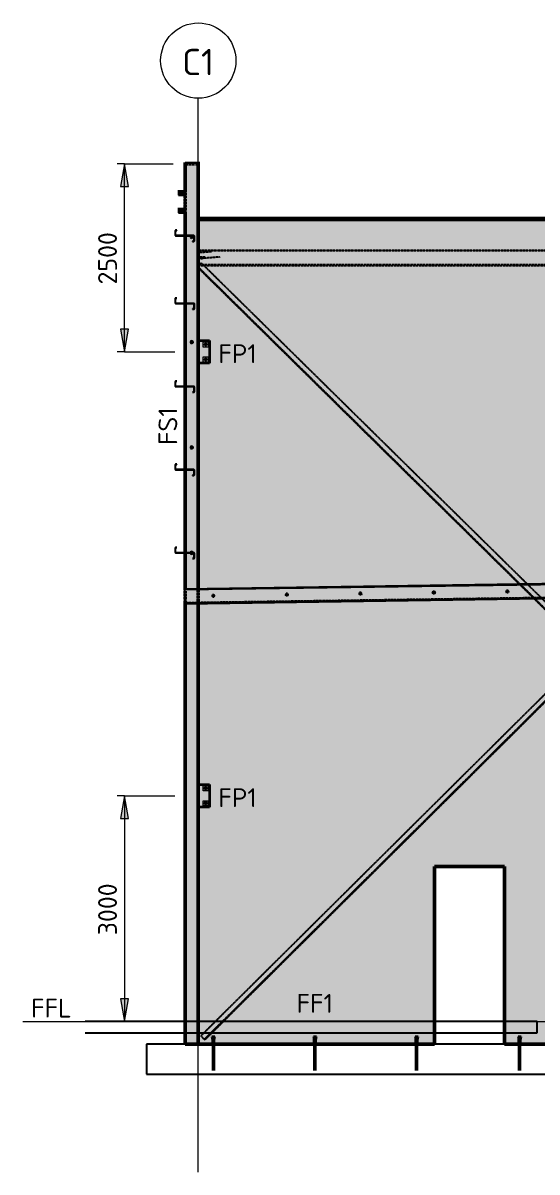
# Model space of a CAD drawing. Header units: millimetres. Extents: x -1292747 to -1174108, y -8316 to 50210.
# Drawn here: x -1265953 to -1259124, y 3200 to 18470 of the extents above; entities that cross this region are included whole.
import ezdxf

# ---------------------------------------------------------------- set-up
doc = ezdxf.new("R2010")
doc.units = ezdxf.units.MM
doc.linetypes.add('Hidden', pattern=[4, 3, -1])
for name, color, linetype, lineweight in [('A-010-D_DIM', 211, 'Continuous', 13), ('A-010-D_DIM-100', 211, 'Continuous', 13), ('A-060-M_DETAIL', 3, 'Continuous', 25), ('A-200-H_WALL', 111, 'Continuous', 13), ('A-200-M_WALL_EXT', 113, 'Continuous', 13), ('A-200-MH_WALL', 110, 'Hidden', 13), ('A-230-M_FLOOR', 192, 'Continuous', 13), ('S-160-M_FOUND', 171, 'Continuous', 13), ('S-280-M_STRUCT_FRAME', 12, 'Continuous', 13), ('Z-030-M_GRID', 191, 'Continuous', 13), ('Z-033_T_GRIDREF', 31, 'Continuous', 13), ('Z-060-M_DETAIL', 92, 'Continuous', 25), ('Z-230-A_LEVEL', 51, 'Continuous', 13), ('Z-230_A_LEVEL', 51, 'Continuous', 18)]:
    doc.layers.add(name, color=color, linetype=linetype, lineweight=lineweight)
doc.styles.add('ISOCPEUR', font='isocpeur.ttf', dxfattribs={"height": 250})
doc.styles.add('ISOCPEUR_1', font='isocpeur.ttf', dxfattribs={"height": 350})
doc.dimstyles.new('2_5___Arrow___Transparent', dxfattribs={"dimscale": 304.8, "dimtxt": 248.995294, "dimasz": 0.984252, "dimexe": 0.328084, "dimexo": 0.524934, "dimgap": 0.082021, "dimtad": 1, "dimdec": 0, "dimzin": 0, "dimdsep": 46, "dimtxsty": 'ISOCPEUR', "dimsah": 1, "dimcen": 0.09, "dimadec": 0, "dimazin": 0, "dimtfac": 1, "dimtdec": 4, "dimtix": 1, "dimtmove": 0, "dimatfit": 3, "dimfxl": 1, "dimtvp": 1, "dimtolj": 1, "dimtzin": 0, "dimlwd": 18, "dimlwe": 18, "dimarcsym": 2})

# ---------------------------------------------------------------- blocks, each defined once
blk = doc.blocks.new('NRP_Framing-Steel-Purlin Z - G914 - EZ250-15-4088759-S3_501-PRECAST SECTION 3C')
at = {"layer": 'S-280-M_STRUCT_FRAME', "linetype": 'Hidden', "lineweight": 25}
h = blk.add_hatch(color=256, dxfattribs=at)
h.paths.add_polyline_path([(-1665627, 11353), (-1665627, 11354), (-1665643, 11354), (-1665643, 11353)])
h.paths.add_polyline_path([(-1665625, 11356), (-1665624, 11356), (-1665624, 11425), (-1665625, 11425)])
h.paths.add_polyline_path([(-1665627, 11427), (-1665627, 11429), (-1665870, 11429), (-1665870, 11427)])
h.paths.add_polyline_path([(-1665874, 11431), (-1665872, 11431), (-1665872, 11496), (-1665874, 11496)])
h.paths.add_polyline_path([(-1665854, 11498), (-1665854, 11500), (-1665870, 11500), (-1665870, 11498)])
at = {"layer": 'S-280-M_STRUCT_FRAME', "lineweight": 25}
for p, q in [((-1665874, 11496), (-1665874, 11431)), ((-1665872, 11431), (-1665872, 11496)), ((-1665854, 11500), (-1665870, 11500)), ((-1665870, 11498), (-1665854, 11498)), ((-1665854, 11498), (-1665854, 11500)), ((-1665627, 11429), (-1665870, 11429)), ((-1665870, 11427), (-1665627, 11427)), ((-1665627, 11354), (-1665643, 11354)), ((-1665643, 11354), (-1665643, 11353)), ((-1665643, 11353), (-1665627, 11353)), ((-1665625, 11425), (-1665625, 11356)), ((-1665624, 11356), (-1665624, 11425))]:
    blk.add_line(p, q, dxfattribs=at)
for centre, radius, start, end in [((-1665870, 11496), 3.5, 90, 180), ((-1665870, 11496), 2, 90, 180), ((-1665870, 11431), 3.5, 180, 270), ((-1665870, 11431), 2, 180, 270), ((-1665627, 11425), 3.5, 0, 90), ((-1665627, 11425), 2, 0, 90), ((-1665627, 11356), 2, 270, 0), ((-1665627, 11356), 3.5, 270, 0)]:
    blk.add_arc(centre, radius, start, end, dxfattribs=at)
blk = doc.blocks.new('NRP_Framing-Steel-PFC - B306 - 200PFC-4148600-S3_501-PRECAST SECTION 3C')
at = {"layer": 'S-280-M_STRUCT_FRAME', "linetype": 'Hidden', "lineweight": 25}
for points in [[(-1665746, 10940), (-1655405, 11088), (-1655405, 11100), (-1665746, 10952)], [(-1665743, 10776), (-1655402, 10924), (-1655405, 11076), (-1665745, 10928), (-1665745, 10914)], [(-1665743, 10764), (-1655402, 10913), (-1655402, 10924), (-1665743, 10776), (-1665743, 10765)], [(-1665743, 10752), (-1655402, 10900), (-1655402, 10912), (-1665743, 10764)]]:
    blk.add_hatch(color=256, dxfattribs=at).paths.add_polyline_path(points)
h = blk.add_hatch(color=256, dxfattribs=at)
h.paths.add_polyline_path([(-1665745, 10928), (-1655405, 11076), (-1655405, 11088), (-1665746, 10940), (-1665746, 10931)])
h.paths.add_polyline_path([(-1665745, 10931), (-1665746, 10931), (-1665543, 10934)])
at = {"layer": 'S-280-M_STRUCT_FRAME', "lineweight": 25}
for p, q in [((-1665746, 10952), (-1655405, 11100)), ((-1665746, 10940), (-1655405, 11088)), ((-1655405, 11100), (-1655405, 11088)), ((-1655405, 11088), (-1655405, 11076)), ((-1655405, 11076), (-1655402, 10924)), ((-1665746, 10940), (-1665746, 10952)), ((-1665745, 10928), (-1665746, 10940)), ((-1665743, 10776), (-1665745, 10928)), ((-1665743, 10764), (-1655402, 10912)), ((-1665743, 10752), (-1655402, 10900)), ((-1655402, 10924), (-1655402, 10912)), ((-1655402, 10912), (-1655402, 10900)), ((-1665743, 10764), (-1665743, 10776)), ((-1665743, 10752), (-1665743, 10764))]:
    blk.add_line(p, q, dxfattribs=at)
at = {"layer": 'S-280-M_STRUCT_FRAME', "linetype": 'Hidden', "lineweight": 25}
for p, q in [((-1655405, 11088), (-1665746, 10940)), ((-1655402, 10912), (-1665743, 10764))]:
    blk.add_line(p, q, dxfattribs=at)
blk = doc.blocks.new('NRP_Framing-Steel-SHS - S444 - 200x200x6_0SHS-3936197-S3_501-PRECAST SECTION 3C')
at = {"layer": 'S-280-M_STRUCT_FRAME', "linetype": 'Hidden', "lineweight": 25}
for p, q in [((-1655176, 15442), (-1665568, 15442)), ((-1655176, 15254), (-1665568, 15254))]:
    blk.add_line(p, q, dxfattribs=at)
blk = doc.blocks.new('NRP_Framing-Steel-EA - RB725 - 75x75x8EA-3936451-S3_501-PRECAST SECTION 3C')
at = {"layer": 'S-280-M_STRUCT_FRAME', "linetype": 'Hidden', "lineweight": 25}
for p, q in [((-1665569, 15420), (-1665384, 15435)), ((-1665566, 15420), (-1665569, 15420)), ((-1665569, 15420), (-1665569, 15346)), ((-1665569, 15346), (-1665517, 15341)), ((-1665563, 15361), (-1665563, 15415)), ((-1665520, 15349), (-1665558, 15352)), ((-1665282, 15360), (-1665517, 15341)), ((-1665517, 15341), (-1665517, 15344))]:
    blk.add_line(p, q, dxfattribs=at)
for centre, major_axis, start_param, end_param in [((-1665566, 15415), (-0.41, 4.98), 4.854232, 6.163227), ((-1665566, 15415), (-0.41, 4.98), 4.592432, 4.854231), ((-1665558, 15360), (-0.66, 7.97), 1.450838, 3.021635), ((-1665520, 15344), (-0.41, 4.98), 4.854232, 6.163227), ((-1665520, 15344), (-0.41, 4.98), 4.592432, 4.854231)]:
    blk.add_ellipse(centre, major_axis=major_axis, ratio=0.68526, start_param=start_param, end_param=end_param, dxfattribs=at)
blk = doc.blocks.new('NRP_Framing-Steel-EA - WB725 - 75x75x8EA-3952099-S3_501-PRECAST SECTION 3C')
at = {"layer": 'S-280-M_STRUCT_FRAME', "linetype": 'Hidden', "lineweight": 25}
for p, q in [((-1665583, 15229), (-1665530, 15282)), ((-1655173, 5078), (-1665530, 15282)), ((-1655225, 5025), (-1665583, 15229)), ((-1655220, 5030), (-1665578, 15235)), ((-1655173, 5078), (-1655225, 5025))]:
    blk.add_line(p, q, dxfattribs=at)
blk = doc.blocks.new('NRP_Framing-Steel-EA - WB725 - 75x75x8EA-3952101-S3_501-PRECAST SECTION 3C')
at = {"layer": 'S-280-M_STRUCT_FRAME', "linetype": 'Hidden', "lineweight": 25}
for p, q in [((-1655201, 15274), (-1665534, 5009)), ((-1655201, 15274), (-1655201, 15274)), ((-1655198, 15271), (-1655201, 15274)), ((-1655198, 15271), (-1655160, 15232)), ((-1665487, 4962), (-1655154, 15227)), ((-1655154, 15227), (-1665487, 4962)), ((-1655148, 15221), (-1665481, 4956)), ((-1655160, 15232), (-1655154, 15227)), ((-1655154, 15226), (-1655154, 15227)), ((-1655150, 15223), (-1655154, 15227)), ((-1655150, 15223), (-1655148, 15221)), ((-1665534, 5009), (-1665531, 5006)), ((-1665534, 5009), (-1665534, 5009)), ((-1665493, 4967), (-1665531, 5006)), ((-1665487, 4962), (-1665493, 4967)), ((-1665487, 4962), (-1665484, 4958)), ((-1665487, 4962), (-1665487, 4962)), ((-1665481, 4956), (-1665484, 4958))]:
    blk.add_line(p, q, dxfattribs=at)
blk = doc.blocks.new('NRP_Framing-Steel-PFC - R308 - 250PFC-4012580-S3_501-PRECAST SECTION 3C')
at = {"layer": 'S-280-M_STRUCT_FRAME', "linetype": 'Hidden', "lineweight": 25}
for points in [[(-1665832, 16198), (-1665742, 16198), (-1665742, 16223), (-1665743, 16223), (-1665743, 16250), (-1665832, 16250)], [(-1665832, 15948), (-1665742, 15948), (-1665742, 16198), (-1665832, 16198), (-1665832, 16183), (-1665759, 16183), (-1665754, 16180), (-1665751, 16176), (-1665750, 16171), (-1665750, 15972), (-1665752, 15967), (-1665757, 15964), (-1665762, 15963), (-1665832, 15963)], [(-1665832, 15963), (-1665762, 15963), (-1665762, 16015), (-1665832, 16015)]]:
    blk.add_hatch(color=256, dxfattribs=at).paths.add_polyline_path(points)
h = blk.add_hatch(color=256, dxfattribs=at)
h.paths.add_polyline_path([(-1665751, 15969), (-1665750, 15975), (-1665751, 16022), (-1665751, 15975)])
h.paths.add_polyline_path([(-1665752, 15967), (-1665751, 15969), (-1665751, 16022), (-1665752, 16018), (-1665752, 15972)])
h.paths.add_polyline_path([(-1665762, 15963), (-1665757, 15964), (-1665752, 15967), (-1665753, 16019), (-1665757, 16016), (-1665762, 16015), (-1665762, 15963)])
at = {"layer": 'S-280-M_STRUCT_FRAME', "lineweight": 25}
for p, q in [((-1665832, 16250), (-1665832, 16198)), ((-1665742, 16198), (-1665832, 16198)), ((-1665832, 16198), (-1665832, 16183)), ((-1665742, 16198), (-1665742, 16223)), ((-1665742, 15948), (-1665742, 16198)), ((-1665832, 16183), (-1665762, 16183)), ((-1665750, 16171), (-1665750, 15975)), ((-1665832, 16015), (-1665832, 15963)), ((-1665762, 15963), (-1665832, 15963)), ((-1665832, 15963), (-1665832, 15948)), ((-1665832, 15948), (-1665742, 15948))]:
    blk.add_line(p, q, dxfattribs=at)
at = {"layer": 'S-280-M_STRUCT_FRAME', "linetype": 'Hidden', "lineweight": 25}
blk.add_line((-1665742, 16223), (-1665742, 16250), dxfattribs=at)
at = {"layer": 'S-280-M_STRUCT_FRAME', "lineweight": 25, "flags": 128}
for points in [[(-1665762, 16183), (-1665759, 16183), (-1665757, 16182), (-1665754, 16180), (-1665752, 16178), (-1665751, 16176), (-1665750, 16174), (-1665750, 16171)], [(-1665750, 15975), (-1665750, 15972), (-1665751, 15969), (-1665752, 15967), (-1665754, 15965), (-1665757, 15964), (-1665759, 15963), (-1665762, 15963)]]:
    blk.add_lwpolyline(points, dxfattribs=at)
blk = doc.blocks.new('NRP_Precast Connection Single _v2_ - F_ - STRING DETAIL ONLY _BOLT PLAN_-1875139-S3_501-PRECAST SECTION 3C')
at = {"layer": 'Z-060-M_DETAIL'}
for p, q in [((-1656589, 10998), (-1656597, 10983)), ((-1656571, 10998), (-1656589, 10998)), ((-1656563, 10983), (-1656571, 10998)), ((-1656588, 10968), (-1656597, 10983)), ((-1656571, 10968), (-1656588, 10968)), ((-1656563, 10983), (-1656571, 10968))]:
    blk.add_line(p, q, dxfattribs=at)
at = {"layer": 'Z-060-M_DETAIL', "lineweight": 13}
for p, q in [((-1656580, 10983), (-1656580, 11008)), ((-1656605, 10983), (-1656580, 10983)), ((-1656555, 10984), (-1656580, 10983)), ((-1656580, 10983), (-1656580, 10958))]:
    blk.add_line(p, q, dxfattribs=at)
at = {"layer": 'Z-060-M_DETAIL'}
blk.add_circle((-1656580, 10983), 10, dxfattribs=at)
blk = doc.blocks.new('NRP_Precast Connection Single _v2_ - F_ - STRING DETAIL ONLY _FERRULE PLAN_-1836418-S3_501-PRECAST SECTION 3C')
at = {"layer": 'Z-060-M_DETAIL', "lineweight": 13}
for p, q in [((-1665656, 14229), (-1665681, 14229)), ((-1665656, 14254), (-1665656, 14229)), ((-1665656, 14204), (-1665656, 14229)), ((-1665656, 14229), (-1665631, 14229))]:
    blk.add_line(p, q, dxfattribs=at)
at = {"layer": 'Z-060-M_DETAIL'}
for p, q in [((-1665656, 14246), (-1665671, 14237)), ((-1665671, 14237), (-1665671, 14220)), ((-1665671, 14220), (-1665656, 14211)), ((-1665656, 14246), (-1665641, 14237)), ((-1665641, 14220), (-1665656, 14211)), ((-1665641, 14237), (-1665641, 14220))]:
    blk.add_line(p, q, dxfattribs=at)
blk.add_circle((-1665656, 14229), 10, dxfattribs=at)
blk = doc.blocks.new('NRP_Precast Connection Single _v2_ - F_ - BASE DETAIL _SLAB_-1252420-S3_501-PRECAST SECTION 3C')
at = {"layer": 'Z-060-M_DETAIL', "lineweight": 50}
blk.add_hatch(color=256, dxfattribs=at).paths.add_polyline_path([(-1664018, 4969), (-1664017, 4969), (-1664013, 4972), (-1664012, 4977), (-1664017, 4981), (-1664021, 4980), (-1664024, 4977), (-1664024, 4974), (-1664020, 4969)])
at = {"layer": 'Z-060-M_DETAIL', "lineweight": 35}
for p, q in [((-1663997, 4995), (-1664039, 4995)), ((-1664039, 4995), (-1664039, 4990)), ((-1664039, 4990), (-1664034, 4985)), ((-1664034, 4985), (-1664034, 4965)), ((-1664034, 4965), (-1664031, 4962)), ((-1664031, 4962), (-1664031, 4900)), ((-1664031, 4900), (-1664026, 4900)), ((-1664026, 4900), (-1664010, 4900)), ((-1664010, 4900), (-1664005, 4900)), ((-1664005, 4962), (-1664002, 4965)), ((-1664005, 4900), (-1664005, 4962)), ((-1664002, 4985), (-1663997, 4990)), ((-1664002, 4965), (-1664002, 4985)), ((-1663997, 4990), (-1663997, 4995))]:
    blk.add_line(p, q, dxfattribs=at)
at = {"layer": 'Z-060-M_DETAIL', "lineweight": 18}
for p, q in [((-1664010, 4935), (-1664026, 4935)), ((-1664026, 4935), (-1664026, 4900)), ((-1664010, 4900), (-1664010, 4935))]:
    blk.add_line(p, q, dxfattribs=at)
at = {"layer": 'Z-060-M_DETAIL', "lineweight": 50}
blk.add_line((-1664018, 4935), (-1664018, 4550), dxfattribs=at)
at = {"layer": 'Z-060-M_DETAIL', "lineweight": 18}
for start, end in [(0, 180), (180, 0)]:
    blk.add_arc((-1664018, 4975), 6, start, end, dxfattribs=at)
blk = doc.blocks.new('NRP_Precast Connection Single _v2_ - F_ - BASE DETAIL _SLAB_-V4-S3_501-PRECAST SECTION 3C')
at = {"layer": 'Z-060-M_DETAIL', "lineweight": 50}
blk.add_hatch(color=256, dxfattribs=at).paths.add_polyline_path([(-1665368, 4969), (-1665367, 4969), (-1665363, 4972), (-1665362, 4977), (-1665368, 4981), (-1665371, 4980), (-1665374, 4977), (-1665374, 4974), (-1665370, 4969)])
at = {"layer": 'Z-060-M_DETAIL', "lineweight": 35}
for p, q in [((-1665347, 4995), (-1665389, 4995)), ((-1665389, 4995), (-1665389, 4990)), ((-1665389, 4990), (-1665384, 4985)), ((-1665384, 4985), (-1665384, 4965)), ((-1665384, 4965), (-1665381, 4962)), ((-1665381, 4962), (-1665381, 4900)), ((-1665381, 4900), (-1665376, 4900)), ((-1665376, 4900), (-1665360, 4900)), ((-1665360, 4900), (-1665355, 4900)), ((-1665355, 4962), (-1665352, 4965)), ((-1665355, 4900), (-1665355, 4962)), ((-1665352, 4985), (-1665347, 4990)), ((-1665352, 4965), (-1665352, 4985)), ((-1665347, 4990), (-1665347, 4995))]:
    blk.add_line(p, q, dxfattribs=at)
at = {"layer": 'Z-060-M_DETAIL', "lineweight": 18}
for p, q in [((-1665360, 4935), (-1665376, 4935)), ((-1665376, 4935), (-1665376, 4900)), ((-1665360, 4900), (-1665360, 4935))]:
    blk.add_line(p, q, dxfattribs=at)
at = {"layer": 'Z-060-M_DETAIL', "lineweight": 50}
blk.add_line((-1665368, 4935), (-1665368, 4550), dxfattribs=at)
at = {"layer": 'Z-060-M_DETAIL', "lineweight": 18}
for start, end in [(0, 180), (180, 0)]:
    blk.add_arc((-1665368, 4975), 6, start, end, dxfattribs=at)
blk = doc.blocks.new('NRP_Precast Connection Single _v2_ - F_ - PANEL DETAIL _CORNER CLIP_-1252424-S3_501-PRECAST SECTION 3C')
at = {"layer": 'Z-060-M_DETAIL', "lineweight": 35}
for p, q in [((-1665568, 8350), (-1665418, 8350)), ((-1665568, 8050), (-1665568, 8350)), ((-1665418, 8350), (-1665418, 8050)), ((-1665418, 8050), (-1665568, 8050))]:
    blk.add_line(p, q, dxfattribs=at)
at = {"layer": 'Z-060-M_DETAIL', "lineweight": 18}
for p, q in [((-1665503, 8335), (-1665433, 8335)), ((-1665503, 8265), (-1665503, 8335)), ((-1665433, 8265), (-1665503, 8265)), ((-1665433, 8335), (-1665433, 8265)), ((-1665503, 8135), (-1665433, 8135)), ((-1665503, 8065), (-1665503, 8135)), ((-1665433, 8135), (-1665433, 8065)), ((-1665433, 8065), (-1665503, 8065))]:
    blk.add_line(p, q, dxfattribs=at)
at = {"layer": 'Z-060-M_DETAIL', "lineweight": 13}
for p, q in [((-1665493, 8300), (-1665468, 8300)), ((-1665468, 8300), (-1665468, 8325)), ((-1665443, 8300), (-1665468, 8300)), ((-1665468, 8300), (-1665468, 8275)), ((-1665493, 8100), (-1665468, 8100)), ((-1665468, 8100), (-1665468, 8125)), ((-1665443, 8100), (-1665468, 8100)), ((-1665468, 8100), (-1665468, 8075))]:
    blk.add_line(p, q, dxfattribs=at)
at = {"layer": 'Z-060-M_DETAIL'}
for p, q in [((-1665477, 8315), (-1665486, 8300)), ((-1665477, 8285), (-1665486, 8300)), ((-1665460, 8315), (-1665477, 8315)), ((-1665460, 8285), (-1665477, 8285)), ((-1665451, 8300), (-1665460, 8315)), ((-1665451, 8300), (-1665460, 8285)), ((-1665477, 8115), (-1665486, 8100)), ((-1665477, 8085), (-1665486, 8100)), ((-1665460, 8115), (-1665477, 8115)), ((-1665451, 8100), (-1665460, 8115)), ((-1665451, 8100), (-1665460, 8085)), ((-1665460, 8085), (-1665477, 8085))]:
    blk.add_line(p, q, dxfattribs=at)
for centre in [(-1665468, 8300), (-1665468, 8100)]:
    blk.add_circle(centre, 10, dxfattribs=at)
blk = doc.blocks.new('Grid - NRP_Grid-Head-320187-S3_501-PRECAST SECTION 3C')
at = {"layer": 'Z-033_T_GRIDREF'}
blk.add_circle((-1665568, 17970), 500, dxfattribs=at)
blk = doc.blocks.new('DIMBLOCK5-S3_501-PRECAST SECTION 3C')
at = {"layer": 'A-010-D_DIM-100', "lineweight": 18}
for points in [[(-1264604, 16599), (-1264657, 16299), (-1264551, 16299)], [(-1264604, 14099), (-1264551, 14399), (-1264657, 14399)]]:
    blk.add_hatch(color=256, dxfattribs=at).paths.add_polyline_path(points)
for p, q in [((-1264604, 16599), (-1264704, 16599)), ((-1264604, 16599), (-1264657, 16299)), ((-1264604, 14099), (-1264604, 16599)), ((-1264551, 16299), (-1264604, 16599)), ((-1264604, 16599), (-1263959, 16599)), ((-1264657, 16299), (-1264551, 16299)), ((-1264551, 14399), (-1264657, 14399)), ((-1264657, 14399), (-1264604, 14099)), ((-1264604, 14099), (-1264551, 14399)), ((-1264604, 14099), (-1264704, 14099)), ((-1264604, 14099), (-1263934, 14099))]:
    blk.add_line(p, q, dxfattribs=at)
at = {"layer": 'A-010-D_DIM-100', "color": 0, "lineweight": 18, "insert": (-1264955, 14995), "char_height": 250, "width": 850.41, "attachment_point": 1, "rotation": 90, "line_spacing_factor": 1.149209, "style": 'ISOCPEUR'}
blk.add_mtext('2500', dxfattribs=at)
blk = doc.blocks.new('DIMBLOCK6-S3_501-PRECAST SECTION 3C')
at = {"layer": 'A-010-D_DIM-100', "lineweight": 18}
for points in [[(-1264604, 8200), (-1264657, 7900), (-1264551, 7900)], [(-1264604, 5200), (-1264551, 5500), (-1264657, 5500)]]:
    blk.add_hatch(color=256, dxfattribs=at).paths.add_polyline_path(points)
for p, q in [((-1264604, 8200), (-1264704, 8200)), ((-1264604, 8200), (-1264657, 7900)), ((-1264604, 8200), (-1264604, 5200)), ((-1264551, 7900), (-1264604, 8200)), ((-1264604, 8200), (-1263934, 8200)), ((-1264657, 7900), (-1264551, 7900)), ((-1264551, 5500), (-1264657, 5500)), ((-1264657, 5500), (-1264604, 5200)), ((-1264604, 5200), (-1264551, 5500)), ((-1264604, 5200), (-1264704, 5200)), ((-1264604, 5200), (-1264552, 5200))]:
    blk.add_line(p, q, dxfattribs=at)
at = {"layer": 'A-010-D_DIM-100', "color": 0, "lineweight": 18, "insert": (-1264955, 6346), "char_height": 250, "width": 850.41, "attachment_point": 1, "rotation": 90, "line_spacing_factor": 1.149209, "style": 'ISOCPEUR'}
blk.add_mtext('3000', dxfattribs=at)

msp = doc.modelspace()

# ---------------------------------------------------------------- hatches: boundary and pattern name
at = {"layer": 'A-200-H_WALL'}
h = msp.add_hatch(color=256, dxfattribs=at)
h.paths.add_polyline_path([(-1263624.4, 4900), (-1263624.4, 10754.6), (-1263799.1, 10752.1), (-1263799.4, 10764.5), (-1263799.4, 4900), (-1263636.6, 4900)])
h.paths.add_polyline_path([(-1263799.4, 10952.1), (-1263624.4, 10954.6), (-1263624.4, 16598.9), (-1263799.4, 16598.9), (-1263799.4, 16222.8), (-1263798, 16222.8), (-1263798, 15947.6), (-1263799.4, 15947.6), (-1263799.4, 15643.7), (-1263683.4, 15643.7), (-1263683.4, 15642.2), (-1263799.4, 15642.2), (-1263799.4, 14743.7), (-1263683.4, 14743.7), (-1263683.4, 14742.2), (-1263799.4, 14742.2), (-1263799.4, 13638.7), (-1263683.4, 13638.7), (-1263683.4, 13637.2), (-1263799.4, 13637.2), (-1263799.4, 12533.7), (-1263683.4, 12533.7), (-1263683.4, 12532.2), (-1263799.4, 12532.2), (-1263799.4, 11428.7), (-1263683.4, 11428.7), (-1263683.4, 11427.2), (-1263799.4, 11427.2), (-1263799.4, 11076.1)])
h.paths.add_polyline_path([(-1263699.4, 11352.7), (-1263699.4, 11354.2), (-1263683.4, 11354.2), (-1263683.4, 11352.7)])
h.paths.add_polyline_path([(-1263679.9, 11356.2), (-1263681.4, 11356.2), (-1263681.4, 11425.2), (-1263679.9, 11425.2)])
h.paths.add_polyline_path([(-1263699.4, 12457.7), (-1263699.4, 12459.2), (-1263683.4, 12459.2), (-1263683.4, 12457.7)])
h.paths.add_polyline_path([(-1263681.4, 12461.2), (-1263681.4, 12530.2), (-1263679.9, 12530.2), (-1263679.9, 12461.2)])
h.paths.add_polyline_path([(-1263699.4, 13562.7), (-1263699.4, 13564.2), (-1263683.4, 13564.2), (-1263683.4, 13562.7)])
h.paths.add_polyline_path([(-1263679.9, 13566.2), (-1263681.4, 13566.2), (-1263681.4, 13635.2), (-1263679.9, 13635.2)])
h.paths.add_polyline_path([(-1263699.4, 14667.7), (-1263699.4, 14669.2), (-1263683.4, 14669.2), (-1263683.4, 14667.7)])
h.paths.add_polyline_path([(-1263681.4, 14671.2), (-1263681.4, 14740.2), (-1263679.9, 14740.2), (-1263679.9, 14671.2)])
h.paths.add_polyline_path([(-1263699.4, 15567.7), (-1263699.4, 15569.2), (-1263683.4, 15569.2), (-1263683.4, 15567.7)])
h.paths.add_polyline_path([(-1263679.9, 15571.2), (-1263681.4, 15571.2), (-1263681.4, 15640.2), (-1263679.9, 15640.2)])
h = msp.add_hatch(color=256, dxfattribs=at)
h.paths.add_polyline_path([(-1263432.3, 4900), (-1260485.4, 4900), (-1260485.4, 7262.1), (-1259555.4, 7262.1), (-1259555.4, 4900), (-1259368.4, 4900), (-1259368.9, 4962), (-1259371.4, 4965), (-1259371.4, 4985), (-1259376.4, 4990), (-1259376.4, 4995), (-1259334.4, 4995), (-1259334.4, 4990), (-1259339.4, 4985), (-1259339.4, 4965), (-1259342.4, 4961.4), (-1259342.4, 4900), (-1257389.7, 4900), (-1257390.2, 4962), (-1257392.7, 4965), (-1257392.7, 4985), (-1257397.7, 4990), (-1257397.7, 4995), (-1257355.7, 4995), (-1257355.7, 4990), (-1257360.7, 4985), (-1257360.7, 4965), (-1257363.7, 4961.4), (-1257363.7, 4900), (-1255411.1, 4900), (-1255411.5, 4962), (-1255414.1, 4965), (-1255414.1, 4985), (-1255419.1, 4990), (-1255419.1, 4995), (-1255377.1, 4995), (-1255377.1, 4990), (-1255382.1, 4985), (-1255382.1, 4965), (-1255385.1, 4961.4), (-1255385.1, 4900), (-1253432.4, 4900), (-1253432.9, 4962), (-1253435.4, 4965), (-1253435.4, 4985), (-1253440.4, 4990), (-1253440.4, 4995), (-1253398.4, 4995), (-1253398.4, 4990), (-1253403.4, 4985), (-1253403.4, 4965), (-1253406.4, 4961.4), (-1253406.4, 4900), (-1253029.4, 4900), (-1253029.4, 15856.1), (-1263624.4, 15856.1), (-1263624.4, 10954.6), (-1253461, 11100.1), (-1253458.5, 10900.1), (-1263624.4, 10754.6), (-1263624.4, 4900), (-1263437.3, 4900)])
h.paths.add_polyline_path([(-1260737.3, 4900.1), (-1260737.8, 4962.1), (-1260740.3, 4965.1), (-1260740.3, 4985.1), (-1260745.3, 4990.1), (-1260745.3, 4995.1), (-1260703.3, 4995.1), (-1260703.3, 4990.1), (-1260708.3, 4985.1), (-1260708.3, 4965.1), (-1260711.3, 4961.5), (-1260711.3, 4900.1), (-1260732.3, 4900.1)])
h.paths.add_polyline_path([(-1263411.3, 4900.1), (-1263437.3, 4900.1), (-1263437.8, 4962.1), (-1263440.3, 4965.1), (-1263440.3, 4985.1), (-1263445.3, 4990.1), (-1263445.3, 4995.1), (-1263403.3, 4995.1), (-1263403.3, 4990.1), (-1263408.3, 4985.1), (-1263408.3, 4965.1), (-1263411.3, 4961.5)])
h.paths.add_polyline_path([(-1262061.3, 4900.1), (-1262087.3, 4900.1), (-1262087.8, 4962.1), (-1262090.3, 4965.1), (-1262090.3, 4985.1), (-1262095.3, 4990.1), (-1262095.3, 4995.1), (-1262053.3, 4995.1), (-1262053.3, 4990.1), (-1262058.3, 4985.1), (-1262058.3, 4965.1), (-1262061.3, 4961.5)])
h.paths.add_polyline_path([(-1253207.1, 7644.4), (-1253207.1, 7675.9), (-1253074.1, 7675.9), (-1253074.1, 7644.4)])
h.paths.add_polyline_path([(-1253132.7, 7676.1), (-1253148.6, 7676.8), (-1253145.5, 7679.2), (-1253143.7, 7682.8), (-1253143.5, 7684.8), (-1253144.4, 7834.3), (-1253146.9, 7837.5), (-1253150.4, 7839.3), (-1253152.4, 7839.5), (-1253207.1, 7839.5), (-1253207.1, 7871.5), (-1253074.1, 7871.5), (-1253074.1, 7839.5), (-1253132.7, 7838.6), (-1253135.8, 7836.1), (-1253137.5, 7832.3), (-1253137.7, 7823.8), (-1253136.8, 7680.9), (-1253134.4, 7677.8), (-1253130.8, 7676.1)])
h.paths.add_polyline_path([(-1253124.4, 8226.7), (-1253129.4, 8226.7), (-1253129.4, 8268.7), (-1253124.4, 8268.7), (-1253119.4, 8263.7), (-1253099.4, 8263.7), (-1253095.8, 8260.7), (-1253034.4, 8260.7), (-1253034.4, 8234.7), (-1253096.4, 8234.7), (-1253099.4, 8231.7), (-1253119.4, 8231.7)])
h.paths.add_polyline_path([(-1253129.4, 9646.7), (-1253129.4, 9688.7), (-1253124.4, 9688.7), (-1253119.4, 9683.7), (-1253099.4, 9683.7), (-1253095.8, 9680.7), (-1253034.4, 9680.7), (-1253034.4, 9654.7), (-1253096.4, 9654.7), (-1253099.4, 9651.7), (-1253119.4, 9651.7), (-1253124.4, 9646.7)])
h.paths.add_polyline_path([(-1253129.4, 11066.7), (-1253129.4, 11108.7), (-1253124.4, 11108.7), (-1253119.4, 11103.7), (-1253099.4, 11103.7), (-1253095.8, 11100.7), (-1253034.4, 11100.7), (-1253034.4, 11074.7), (-1253096.4, 11074.7), (-1253099.4, 11071.7), (-1253119.4, 11071.7), (-1253124.4, 11066.7)])
h.paths.add_polyline_path([(-1253124.4, 12486.7), (-1253129.4, 12486.7), (-1253129.4, 12528.7), (-1253124.4, 12528.7), (-1253119.4, 12523.7), (-1253099.4, 12523.7), (-1253095.8, 12520.7), (-1253034.4, 12520.7), (-1253034.4, 12494.7), (-1253096.4, 12494.7), (-1253099.4, 12491.7), (-1253119.4, 12491.7)])
h.paths.add_polyline_path([(-1253124.4, 13906.7), (-1253129.4, 13906.7), (-1253129.4, 13948.7), (-1253124.4, 13948.7), (-1253119.4, 13943.7), (-1253099.4, 13943.7), (-1253095.8, 13940.7), (-1253034.4, 13940.7), (-1253034.4, 13914.7), (-1253096.4, 13914.7), (-1253099.4, 13911.7), (-1253119.4, 13911.7)])
h.paths.add_polyline_path([(-1253124.4, 15326.7), (-1253129.4, 15326.7), (-1253129.4, 15368.7), (-1253124.4, 15368.7), (-1253119.4, 15363.7), (-1253099.4, 15363.7), (-1253095.8, 15360.7), (-1253034.4, 15360.7), (-1253034.4, 15334.7), (-1253096.4, 15334.7), (-1253099.4, 15331.7), (-1253119.4, 15331.7)])
at = {"layer": 'A-200-M_WALL_EXT'}
for points in [[(-1263799.4, 16598.9), (-1263624.4, 16598.9), (-1263624.5, 16626.3), (-1263799.4, 16626.3), (-1263799.4, 16598.9)], [(-1263624.4, 15856.1), (-1253029.4, 15856.1), (-1253029.4, 15871.4), (-1263624.4, 15871.4)]]:
    msp.add_hatch(color=256, dxfattribs=at).paths.add_polyline_path(points)

# ---------------------------------------------------------------- linework, layer by layer
at = {"layer": 'A-200-M_WALL_EXT', "lineweight": 50}
for p, q in [((-1263799.4, 16222.8), (-1263799.4, 16598.9)), ((-1263624.4, 16626.3), (-1263624.4, 16598.9)), ((-1263624.4, 16598.9), (-1263624.4, 10954.6)), ((-1263799.4, 15643.7), (-1263799.4, 15947.6)), ((-1263624.4, 15871.4), (-1253029.4, 15871.4)), ((-1263624.4, 15856.1), (-1263624.4, 10954.6)), ((-1253029.4, 15856.1), (-1263624.4, 15856.1)), ((-1263799.4, 14743.7), (-1263799.4, 15642.2)), ((-1263799.4, 13638.7), (-1263799.4, 14742.2)), ((-1263799.4, 12533.7), (-1263799.4, 13637.2)), ((-1263799.4, 11428.7), (-1263799.4, 12532.2)), ((-1263799.4, 10952.1), (-1263799.4, 11427.2)), ((-1263799.4, 4900), (-1263799.4, 10770.1)), ((-1263624.4, 10754.6), (-1263624.4, 4900)), ((-1263624.4, 10754.6), (-1263624.4, 4900)), ((-1260485.4, 4900), (-1260485.4, 7262.1)), ((-1260485.4, 7262.1), (-1259555.4, 7262.1)), ((-1259555.4, 7262.1), (-1259555.4, 4900)), ((-1263624.4, 4900), (-1263799.4, 4900)), ((-1263624.4, 4900), (-1260485.4, 4900)), ((-1259555.4, 4900), (-1259368.4, 4900)), ((-1259342.4, 4900), (-1257389.7, 4900))]:
    msp.add_line(p, q, dxfattribs=at)
at = {"layer": 'A-200-MH_WALL', "lineweight": 50}
for p, q in [((-1263799.4, 16598.9), (-1263799.4, 16626.3)), ((-1263624.4, 16598.9), (-1263799.4, 16598.9)), ((-1263799.4, 15947.7), (-1263799.4, 16222.7)), ((-1263799.4, 15642.2), (-1263799.4, 15643.7)), ((-1263799.4, 14742.2), (-1263799.4, 14743.7)), ((-1263799.4, 13637.2), (-1263799.4, 13638.7)), ((-1263799.4, 12532.2), (-1263799.4, 12533.7)), ((-1263799.4, 11427.2), (-1263799.4, 11428.7)), ((-1263799.4, 10770.2), (-1263799.4, 10952.1)), ((-1263624.4, 10954.6), (-1263624.4, 10754.7)), ((-1263624.4, 10954.6), (-1263624.4, 10754.7))]:
    msp.add_line(p, q, dxfattribs=at)
at = {"layer": 'A-230-M_FLOOR', "lineweight": 25}
for p, q in [((-1259124.4, 5200), (-1265125.8, 5200)), ((-1263799.4, 5200), (-1263799.4, 5050)), ((-1259124.4, 5050), (-1259124.4, 5200)), ((-1265125.8, 5050), (-1259124.4, 5050))]:
    msp.add_line(p, q, dxfattribs=at)
at = {"layer": 'S-160-M_FOUND', "lineweight": 25}
for p, q in [((-1259368.4, 4900), (-1264311.9, 4900)), ((-1264311.9, 4900), (-1264311.9, 4500)), ((-1257389.7, 4900), (-1259342.4, 4900)), ((-1264311.9, 4500), (-1254124.4, 4500))]:
    msp.add_line(p, q, dxfattribs=at)
at = {"layer": 'S-280-M_STRUCT_FRAME', "linetype": 'Hidden', "lineweight": 25}
for p, q in [((-1253232.1, 15447.7), (-1263624.1, 15447.7)), ((-1263624.1, 15447.7), (-1263624.1, 15432.7)), ((-1263624.1, 15262.7), (-1263624.1, 15432.7)), ((-1263624.4, 15356.8), (-1263624.4, 15360.2)), ((-1263624.4, 15356.8), (-1263624.4, 15267.2)), ((-1263534.4, 15356.8), (-1263624.4, 15356.8)), ((-1263616.4, 15272.2), (-1263616.4, 15340.9)), ((-1263608.4, 15348.9), (-1263576, 15348.9)), ((-1263575.7, 15348.9), (-1263539.4, 15348.9)), ((-1263534.4, 15356.8), (-1263534.4, 15360.2)), ((-1263534.4, 15353.8), (-1263534.4, 15356.8)), ((-1263624.4, 15267.2), (-1263621.4, 15267.2)), ((-1263624.1, 15262.7), (-1263624.1, 15247.7)), ((-1263624.1, 15247.7), (-1253232.1, 15247.7))]:
    msp.add_line(p, q, dxfattribs=at)
for centre, major_axis, start_param, end_param in [((-1263621.4, 15272.2), (5, 0), 4.712389, 6.2831853), ((-1263608.4, 15340.9), (8, 0), 1.5707963, 3.1415927), ((-1263539.4, 15353.8), (5, 0), 4.712389, 6.2831853)]:
    msp.add_ellipse(centre, major_axis=major_axis, ratio=0.9961947, start_param=start_param, end_param=end_param, dxfattribs=at)
at = {"layer": 'Z-030-M_GRID'}
msp.add_line((-1263624.4, 3200), (-1263624.4, 17469.9), dxfattribs=at)
at = {"layer": 'Z-230-A_LEVEL'}
msp.add_line((-1265953, 5200), (-1249890.9, 5200), dxfattribs=at)

# ---------------------------------------------------------------- block references
at = {"layer": 'S-280-M_STRUCT_FRAME', "linetype": 'Hidden', "lineweight": 25}
for name in ['NRP_Framing-Steel-PFC - R308 - 250PFC-4012580-S3_501-PRECAST SECTION 3C', 'NRP_Framing-Steel-EA - RB725 - 75x75x8EA-3936451-S3_501-PRECAST SECTION 3C', 'NRP_Framing-Steel-SHS - S444 - 200x200x6_0SHS-3936197-S3_501-PRECAST SECTION 3C', 'NRP_Framing-Steel-EA - WB725 - 75x75x8EA-3952099-S3_501-PRECAST SECTION 3C', 'NRP_Framing-Steel-EA - WB725 - 75x75x8EA-3952101-S3_501-PRECAST SECTION 3C']:
    msp.add_blockref(name, (401943.9, 0), dxfattribs=at)
at = {"layer": 'S-280-M_STRUCT_FRAME', "lineweight": 25}
for name, p in [('NRP_Framing-Steel-Purlin Z - G914 - EZ250-15-4088759-S3_501-PRECAST SECTION 3C', (401943.9, 4215)), ('NRP_Framing-Steel-Purlin Z - G914 - EZ250-15-4088759-S3_501-PRECAST SECTION 3C', (401943.9, 3315)), ('NRP_Framing-Steel-Purlin Z - G914 - EZ250-15-4088759-S3_501-PRECAST SECTION 3C', (401943.9, 2210)), ('NRP_Framing-Steel-Purlin Z - G914 - EZ250-15-4088759-S3_501-PRECAST SECTION 3C', (401943.9, 1105)), ('NRP_Framing-Steel-Purlin Z - G914 - EZ250-15-4088759-S3_501-PRECAST SECTION 3C', (401943.9, 0)), ('NRP_Framing-Steel-PFC - B306 - 200PFC-4148600-S3_501-PRECAST SECTION 3C', (401943.9, 0))]:
    msp.add_blockref(name, p, dxfattribs=at)
at = {"layer": 'Z-033_T_GRIDREF'}
msp.add_blockref('Grid - NRP_Grid-Head-320187-S3_501-PRECAST SECTION 3C', (401943.9, 0), dxfattribs=at)
at = {"layer": 'Z-060-M_DETAIL'}
for name, p in [('NRP_Precast Connection Single _v2_ - F_ - STRING DETAIL ONLY _FERRULE PLAN_-1836418-S3_501-PRECAST SECTION 3C', (401943.9, 1400)), ('NRP_Precast Connection Single _v2_ - F_ - STRING DETAIL ONLY _FERRULE PLAN_-1836418-S3_501-PRECAST SECTION 3C', (401943.9, 0)), ('NRP_Precast Connection Single _v2_ - F_ - STRING DETAIL ONLY _FERRULE PLAN_-1836418-S3_501-PRECAST SECTION 3C', (401943.9, -1400)), ('NRP_Precast Connection Single _v2_ - F_ - STRING DETAIL ONLY _FERRULE PLAN_-1836418-S3_501-PRECAST SECTION 3C', (401943.9, -2800)), ('NRP_Precast Connection Single _v2_ - F_ - STRING DETAIL ONLY _BOLT PLAN_-1875139-S3_501-PRECAST SECTION 3C', (393155.5, -125.8)), ('NRP_Precast Connection Single _v2_ - F_ - STRING DETAIL ONLY _BOLT PLAN_-1875139-S3_501-PRECAST SECTION 3C', (394132, -111.8)), ('NRP_Precast Connection Single _v2_ - F_ - STRING DETAIL ONLY _BOLT PLAN_-1875139-S3_501-PRECAST SECTION 3C', (395108.5, -97.8)), ('NRP_Precast Connection Single _v2_ - F_ - STRING DETAIL ONLY _BOLT PLAN_-1875139-S3_501-PRECAST SECTION 3C', (396085, -83.8)), ('NRP_Precast Connection Single _v2_ - F_ - STRING DETAIL ONLY _BOLT PLAN_-1875139-S3_501-PRECAST SECTION 3C', (397061.4, -69.9))]:
    msp.add_blockref(name, p, dxfattribs=at)
at = {"layer": 'Z-060-M_DETAIL', "lineweight": 18}
for p in [(401943.9, 5898.9), (401943.9, 0)]:
    msp.add_blockref('NRP_Precast Connection Single _v2_ - F_ - PANEL DETAIL _CORNER CLIP_-1252424-S3_501-PRECAST SECTION 3C', p, dxfattribs=at)
at = {"layer": 'Z-060-M_DETAIL', "lineweight": 50}
for name, p in [('NRP_Precast Connection Single _v2_ - F_ - BASE DETAIL _SLAB_-V4-S3_501-PRECAST SECTION 3C', (401943.9, 0)), ('NRP_Precast Connection Single _v2_ - F_ - BASE DETAIL _SLAB_-1252420-S3_501-PRECAST SECTION 3C', (401943.9, 0)), ('NRP_Precast Connection Single _v2_ - F_ - BASE DETAIL _SLAB_-1252420-S3_501-PRECAST SECTION 3C', (403293.9, 0)), ('NRP_Precast Connection Single _v2_ - F_ - BASE DETAIL _SLAB_-1252420-S3_501-PRECAST SECTION 3C', (404662.8, -0.1))]:
    msp.add_blockref(name, p, dxfattribs=at)

# ---------------------------------------------------------------- texts
at = {"layer": 'A-060-M_DETAIL', "lineweight": 13, "char_height": 250, "attachment_point": 1, "style": 'ISOCPEUR'}
for s, insert, width in [('FP1', (-1263357.3, 14199.6), 609.282), ('FP1', (-1263357.3, 8299.6), 609.282), ('FF1', (-1262318.8, 5566.1), 585.232)]:
    msp.add_mtext(s, dxfattribs=dict(at, insert=insert, width=width))
at = {"layer": 'A-060-M_DETAIL', "lineweight": 13, "insert": (-1264153.3, 12860.2), "char_height": 250, "width": 609.282, "attachment_point": 1, "rotation": 90, "style": 'ISOCPEUR'}
msp.add_mtext('FS1', dxfattribs=at)
at = {"layer": 'Z-230_A_LEVEL', "lineweight": 13, "insert": (-1265845.6, 5502.8), "char_height": 250, "width": 649.367, "attachment_point": 1, "style": 'ISOCPEUR'}
msp.add_mtext('FFL', dxfattribs=at)

# ---------------------------------------------------------------- dimensions: what is measured, and where the dimension line sits
at = {"layer": 'A-010-D_DIM', "lineweight": 18}
for base, p1, p2, override, picture, middle in [((-1264603.7, 16598.9), (-1263774.4, 14098.9), (-1263799.4, 16598.9), {"dimpost": '<>', "dimfxl": 2500.124995}, 'DIMBLOCK5-S3_501-PRECAST SECTION 3C', (-1264753.7, 15348.9)), ((-1264603.7, 5200), (-1263774.4, 8200), (-1264391.6, 5200), {"dimpost": '<>', "dimfxl": 3062.830392}, 'DIMBLOCK6-S3_501-PRECAST SECTION 3C', (-1264753.7, 6700))]:
    dim = msp.add_linear_dim(base=base, p1=p1, p2=p2, angle=90, dimstyle='2_5___Arrow___Transparent', override=override, dxfattribs=at)
    dim.commit()
    dim.dimension.update_dxf_attribs({"geometry": picture, "text_midpoint": middle})

# ---------------------------------------------------------------- next in the draw order: texts
at = {"layer": 'Z-033_T_GRIDREF', "insert": (-1263839.5, 18125.9), "char_height": 350, "width": 513.08, "attachment_point": 1, "style": 'ISOCPEUR_1', "bg_fill": 3, "box_fill_scale": 1.25, "bg_fill_color": 256, "bg_fill_true_color": 13158600, "bg_fill_transparency": 0}
msp.add_mtext('C1', dxfattribs=at)

doc.saveas('drawing.dxf')
